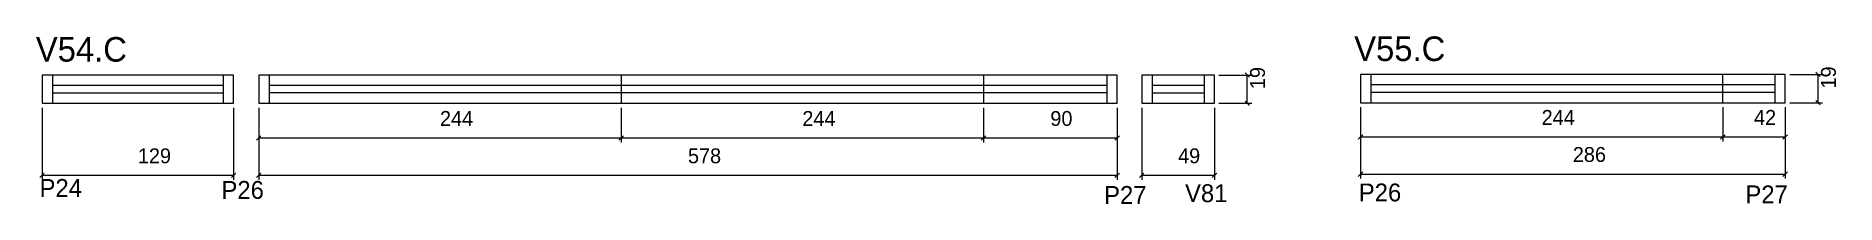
# Model space of a CAD drawing. Header units: metres. Extents: x 4083 to 5295, y 709 to 822.
import ezdxf

# ---------------------------------------------------------------- set-up
doc = ezdxf.new("R2010")
doc.units = ezdxf.units.M
for name, color, linetype in [('5', 7, 'Continuous'), ('COTA', 7, 'Continuous'), ('NOMENCLATURA', 7, 'Continuous'), ('Painéis', 7, 'Continuous'), ('SARR_2.2x7', 7, 'Continuous')]:
    doc.layers.add(name, color=color, linetype=linetype)

msp = doc.modelspace()

# ---------------------------------------------------------------- linework, layer by layer
at = {"layer": 'COTA', "color": 4, "lineweight": 25}
for p, q in [((4879.1, 795.5), (4901.2, 795.5)), ((4898.2, 776.5), (4898.2, 795.5)), ((5263.4, 795.9), (5285.5, 795.9)), ((5282.5, 776.9), (5282.5, 795.9)), ((4879.1, 776.5), (4901.2, 776.5)), ((5263.4, 776.9), (5285.5, 776.9)), ((4086.7, 773.5), (4086.7, 725.1)), ((4215.7, 773.5), (4215.7, 725.1)), ((4232.6, 773.5), (4232.6, 725.1)), ((4232.6, 773.5), (4232.6, 750.2)), ((4476.6, 773.5), (4476.6, 750.2)), ((4476.6, 773.5), (4476.6, 750.2)), ((4720.6, 773.5), (4720.6, 750.2)), ((4720.6, 773.5), (4720.6, 750.2)), ((4810.6, 773.5), (4810.6, 725.1)), ((4810.6, 773.5), (4810.6, 750.2)), ((4827.1, 773.5), (4827.1, 725.1)), ((4876.1, 773.5), (4876.1, 725.1)), ((4974.4, 773.9), (4974.4, 725.9)), ((5260.4, 773.9), (5260.4, 725.9)), ((4232.6, 753.2), (4476.6, 753.2)), ((4476.6, 753.2), (4720.6, 753.2)), ((4720.6, 753.2), (4810.6, 753.2)), ((4086.7, 728.1), (4215.7, 728.1)), ((4232.6, 728.1), (4810.6, 728.1)), ((4827.1, 728.1), (4876.1, 728.1)), ((4974.4, 728.9), (5260.4, 728.9))]:
    msp.add_line(p, q, dxfattribs=at)
at = {"layer": 'COTA', "color": 0, "lineweight": 25}
for p, q in [((4899.7, 794), (4896.7, 797)), ((5284, 794.4), (5281, 797.4)), ((4896.7, 778), (4899.7, 775)), ((5281, 778.4), (5284, 775.4)), ((4234.1, 754.7), (4231.1, 751.7)), ((4475.1, 751.7), (4478.1, 754.7)), ((4478.1, 754.7), (4475.1, 751.7)), ((4719.1, 751.7), (4722.1, 754.7)), ((4722.1, 754.7), (4719.1, 751.7)), ((4809.1, 751.7), (4812.1, 754.7)), ((4088.2, 729.6), (4085.2, 726.6)), ((4214.2, 726.6), (4217.2, 729.6)), ((4234.1, 729.6), (4231.1, 726.6)), ((4809.1, 726.6), (4812.1, 729.6)), ((4828.6, 729.6), (4825.6, 726.6)), ((4874.6, 726.6), (4877.6, 729.6)), ((4975.9, 730.4), (4972.9, 727.4)), ((5258.9, 727.4), (5261.9, 730.4))]:
    msp.add_line(p, q, dxfattribs=at)
at = {"layer": 'Painéis', "color": 200, "lineweight": 25}
for p, q in [((4476.6, 795.5), (4476.6, 776.5)), ((4720.6, 795.5), (4720.6, 776.5)), ((5218.4, 776.9), (5218.4, 795.9))]:
    msp.add_line(p, q, dxfattribs=at)
at = {"layer": 'Painéis', "color": 4, "lineweight": 25}
for p, q in [((4974.4, 773.9), (4974.4, 750.9)), ((5218.4, 773.9), (5218.4, 750.9)), ((5218.4, 773.9), (5218.4, 750.9)), ((5260.4, 773.9), (5260.4, 750.9)), ((4974.4, 753.9), (5218.4, 753.9)), ((5218.4, 753.9), (5260.4, 753.9))]:
    msp.add_line(p, q, dxfattribs=at)
at = {"layer": 'Painéis', "color": 0, "lineweight": 25}
for p, q in [((4975.9, 755.4), (4972.9, 752.4)), ((5216.9, 752.4), (5219.9, 755.4)), ((5219.9, 755.4), (5216.9, 752.4)), ((5258.9, 752.4), (5261.9, 755.4))]:
    msp.add_line(p, q, dxfattribs=at)
at = {"layer": 'Painéis', "color": 200, "lineweight": 25}
for points in [[(4086.7, 795.5), (4086.7, 776.5), (4215.7, 776.5), (4215.7, 795.5), (4086.7, 795.5)], [(4232.6, 795.5), (4232.6, 776.5), (4810.6, 776.5), (4810.6, 795.5), (4232.6, 795.5)], [(4827.1, 795.5), (4827.1, 776.5), (4876.1, 776.5), (4876.1, 795.5), (4827.1, 795.5)], [(4974.4, 795.9), (4974.4, 776.9), (5260.4, 776.9), (5260.4, 795.9), (4974.4, 795.9)]]:
    msp.add_lwpolyline(points, dxfattribs=at)
at = {"layer": 'SARR_2.2x7', "color": 40, "lineweight": 25}
for p, q in [((4093.7, 795.5), (4093.7, 776.5)), ((4208.7, 788.5), (4093.7, 788.5)), ((4208.7, 795.5), (4208.7, 776.5)), ((4239.6, 795.5), (4239.6, 776.5)), ((4476.6, 788.5), (4239.6, 788.5)), ((4720.6, 788.5), (4476.6, 788.5)), ((4803.6, 788.5), (4720.6, 788.5)), ((4803.6, 795.5), (4803.6, 776.5)), ((4834.1, 795.5), (4834.1, 776.5)), ((4869.1, 788.5), (4834.1, 788.5)), ((4869.1, 795.5), (4869.1, 776.5)), ((4981.4, 795.9), (4981.4, 776.9)), ((5253.4, 788.9), (4981.4, 788.9)), ((5253.4, 795.9), (5253.4, 776.9)), ((4093.7, 783.5), (4208.7, 783.5)), ((4476.6, 783.5), (4239.6, 783.5)), ((4720.6, 783.5), (4476.6, 783.5)), ((4803.6, 783.5), (4720.6, 783.5)), ((4834.1, 783.5), (4869.1, 783.5)), ((4981.4, 783.9), (5253.4, 783.9))]:
    msp.add_line(p, q, dxfattribs=at)

# ---------------------------------------------------------------- texts
at = {"layer": '5', "color": 5, "lineweight": 25}
for s, p in [('P24', (4085, 713.6)), ('P26', (4207.5, 712.3)), ('P27', (4801.8, 708.9)), ('V81', (4856.3, 710.1)), ('P26', (4973.3, 710.6)), ('P27', (5233.6, 709.3))]:
    msp.add_text(s, height=12, rotation=360, dxfattribs=at).set_placement(p)
at = {"layer": 'COTA', "color": 240, "lineweight": 25}
for p in [(4910.1, 786), (5294.5, 786.4)]:
    msp.add_text('19', height=10, rotation=90, dxfattribs=at).set_placement(p)
for s, p in [('244', (4354.6, 761.3)), ('244', (4598.6, 761.3)), ('90', (4765.6, 761.3)), ('129', (4151.2, 736.2)), ('578', (4521.6, 736.2)), ('49', (4851.6, 736.2)), ('286', (5117.4, 737.1))]:
    msp.add_text(s, height=10, dxfattribs=at).set_placement(p)
at = {"layer": 'NOMENCLATURA', "color": 7, "lineweight": 25}
for s, p in [('V54.C', (4082.5, 804.5)), ('V55.C', (4970.2, 804.9))]:
    msp.add_text(s, height=16.5, dxfattribs=at).set_placement(p)
at = {"layer": 'Painéis', "color": 240, "lineweight": 25}
for s, p in [('244', (5096.4, 762)), ('42', (5239.4, 762))]:
    msp.add_text(s, height=10, dxfattribs=at).set_placement(p)

doc.saveas('drawing.dxf')
